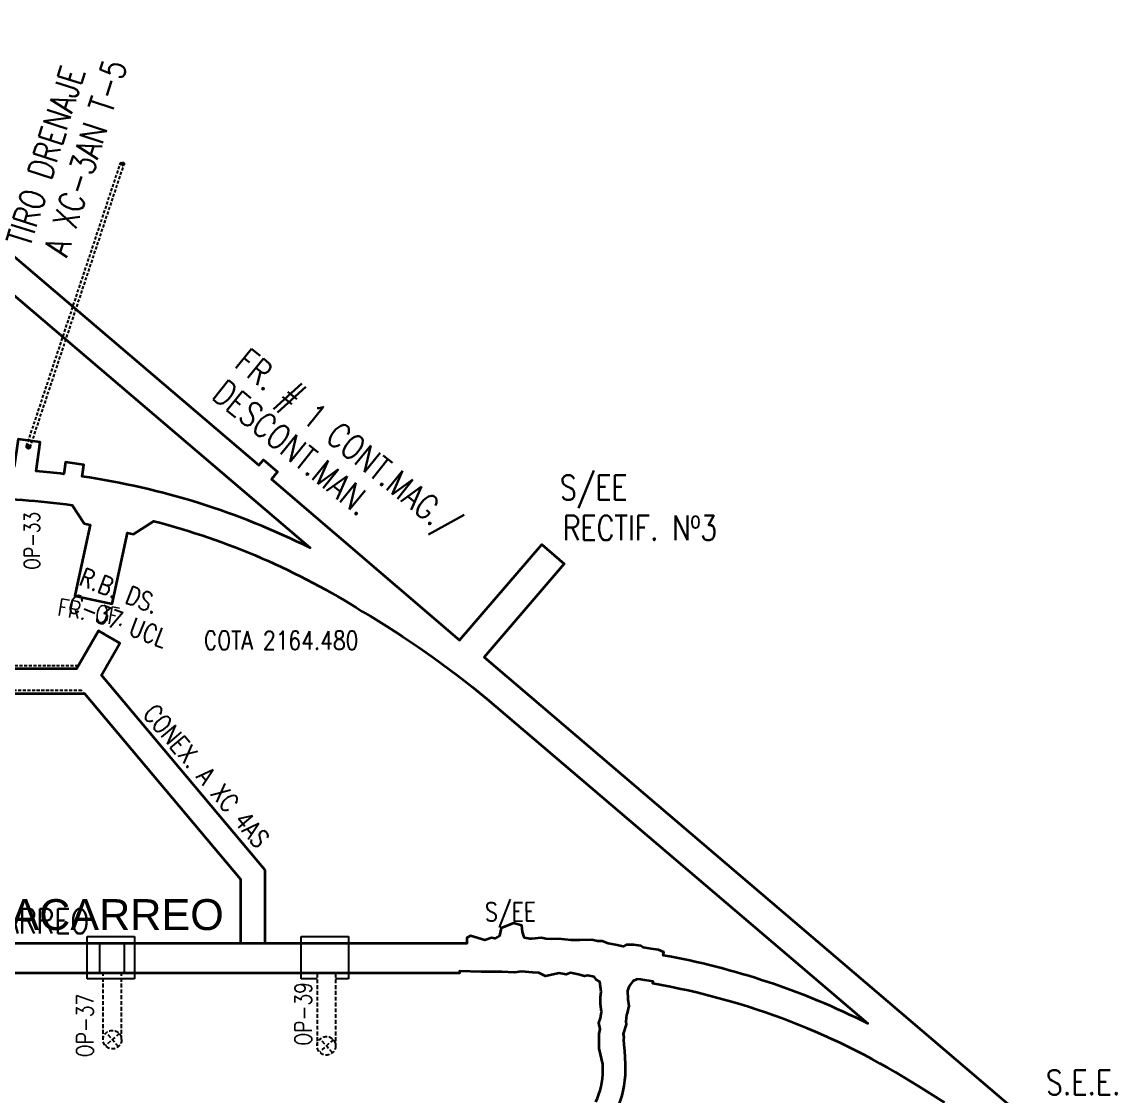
# Model space of a CAD drawing. Header units: millimetres. Extents: x -28 to 1943, y -5245 to 2752.
# Drawn here: x 1508.6 to 1685.8, y -1983.5 to -1809.6 of the extents above; entities that cross this region are included whole.
import ezdxf
from ezdxf.enums import TextEntityAlignment as Align

# ---------------------------------------------------------------- set-up
doc = ezdxf.new("R2010")
doc.units = ezdxf.units.MM
doc.linetypes.add('DASHED', pattern=[0.75, 0.5, -0.25])
doc.linetypes.add('HIDDEN', pattern=[0.375, 0.25, -0.125])
doc.styles.add('ARIAL', font='arial.ttf')
doc.styles.add('ROMANS', font='romans.shx', dxfattribs={"width": 0.8})

msp = doc.modelspace()

# ---------------------------------------------------------------- linework, layer by layer
at = {"color": 252, "linetype": 'DASHED'}
for p, q in [((1524.683, -1832.384), (1525.033, -1832.871)), ((1509.382, -1878.333), (1524.573, -1832.533)), ((1509.952, -1878.522), (1525.143, -1832.722)), ((1524.614, -1832.803), (1525.102, -1832.452))]:
    msp.add_line(p, q, dxfattribs=at)
at = {"color": 7}
for p, q in [((1509.423, -1878.603), (1509.911, -1878.252)), ((1592.731, -1894.233), (1596.376, -1897.356)), ((1592.731, -1894.233), (1596.376, -1897.356)), ((1519.18, -1957.694), (1526.821, -1957.694)), ((1519.18, -1964.518), (1519.18, -1957.694)), ((1526.821, -1957.694), (1526.821, -1964.518)), ((1521.246, -1963.635), (1521.246, -1958.835)), ((1521.246, -1963.635), (1521.246, -1958.835)), ((1521.246, -1963.635), (1521.246, -1958.835)), ((1521.246, -1963.635), (1521.246, -1958.835)), ((1521.246, -1963.635), (1521.246, -1958.835)), ((1525.246, -1963.635), (1525.246, -1958.835)), ((1526.821, -1964.518), (1519.18, -1964.518))]:
    msp.add_line(p, q, dxfattribs=at)
at = {"color": 8, "linetype": 'DASHED'}
for p, q in [((1521.042, -1908.134), (1517.733, -1913.866)), ((1524.433, -1910.261), (1521.042, -1908.134)), ((1521.445, -1915.436), (1524.433, -1910.261)), ((1517.733, -1913.866), (1478.293, -1913.858)), ((1547.988, -1946.918), (1521.445, -1915.436)), ((1518.261, -1917.866), (1463.077, -1917.855)), ((1543.988, -1948.379), (1518.261, -1917.866)), ((1547.988, -1958.797), (1547.988, -1946.918)), ((1543.988, -1958.835), (1543.988, -1948.379))]:
    msp.add_line(p, q, dxfattribs=at)
for p, q in [((1553.82, -1964.518), (1553.82, -1957.694)), ((1553.82, -1957.694), (1561.461, -1957.694)), ((1561.461, -1957.694), (1561.461, -1964.518)), ((1556.386, -1964.518), (1553.82, -1964.518)), ((1556.386, -1963.635), (1556.386, -1963.69)), ((1559.386, -1963.635), (1559.386, -1963.689)), ((1561.461, -1964.518), (1559.386, -1964.518))]:
    msp.add_line(p, q)
at = {"color": 8, "linetype": 'HIDDEN', "ltscale": 2.5}
for p, q in [((1521.746, -1974.382), (1521.746, -1963.635)), ((1521.746, -1974.382), (1521.746, -1963.635)), ((1521.746, -1974.382), (1521.746, -1963.635)), ((1521.746, -1974.382), (1521.746, -1963.635)), ((1521.746, -1974.382), (1521.746, -1963.635)), ((1521.746, -1974.382), (1521.746, -1963.635)), ((1524.746, -1974.382), (1524.746, -1963.635)), ((1524.746, -1974.382), (1524.746, -1963.635)), ((1524.746, -1974.382), (1524.746, -1963.635)), ((1524.746, -1974.382), (1524.746, -1963.635)), ((1524.746, -1974.382), (1524.746, -1963.635)), ((1524.746, -1974.382), (1524.746, -1963.635)), ((1556.386, -1963.69), (1556.386, -1975.382)), ((1559.386, -1963.689), (1559.386, -1975.382)), ((1524.379, -1973.399), (1522.113, -1975.365)), ((1524.229, -1975.515), (1522.263, -1973.249)), ((1559.019, -1974.399), (1556.753, -1976.366)), ((1558.869, -1976.515), (1556.903, -1974.249))]:
    msp.add_line(p, q, dxfattribs=at)
at = {"color": 7, "lineweight": 35}
for points in [[(1416.342, -1809.644, -0.1694517), (1488.508, -1837.86), (1555.261, -1894.793, 0.079438), (1518.383, -1883.228), (1518.642, -1881.328), (1515.67, -1880.914), (1515.409, -1882.83, 0.0091891), (1510.934, -1882.369), (1511.589, -1877.687), (1508.023, -1877.188), (1507.396, -1881.68, 0.0168608), (1500.378, -1881.481), (1495.424, -1881.483, -0.2110599), (1494.294, -1879.596), (1494.292, -1871.055), (1494.292, -1868.17), (1488.092, -1868.171), (1488.094, -1879.599, -0.20979), (1486.968, -1881.487), (1478.293, -1881.49), (1478.142, -1881.932), (1446.998, -1881.926), (1442.315, -1856.632)], [(1416.342, -1809.644, -0.1694517), (1488.508, -1837.86), (1555.261, -1894.793, 0.079438), (1518.383, -1883.228), (1518.642, -1881.328), (1515.67, -1880.914), (1515.409, -1882.83, 0.0091891), (1510.934, -1882.369), (1511.589, -1877.687), (1508.023, -1877.188), (1507.396, -1881.68, 0.0168608), (1500.378, -1881.481), (1495.424, -1881.483, -0.2110599), (1494.294, -1879.596), (1494.292, -1871.055), (1494.292, -1868.17), (1488.092, -1868.171), (1488.094, -1879.599, -0.20979), (1486.968, -1881.487), (1478.293, -1881.49), (1478.142, -1881.932), (1446.998, -1881.926), (1442.315, -1856.632)], [(1500.678, -1886.737, -0.0342681), (1516.741, -1887.842), (1518.684, -1890.848), (1519.661, -1891.058), (1517.569, -1900.786), (1517.171, -1902.531), (1523.223, -1903.834), (1523.631, -1902.089), (1525.723, -1892.36), (1526.701, -1892.57), (1529.978, -1890.452, -0.0786068), (1563.698, -1905.063, -0.0387685), (1583.871, -1919.195), (1645.52, -1971.775, 0.0716491), (1612.409, -1960.742), (1612.506, -1960.206), (1611.611, -1959.845), (1610.441, -1959.69), (1609.135, -1959.475), (1608.783, -1959.178), (1607.664, -1959.045), (1606.407, -1959.056), (1605.896, -1959.28), (1604.69, -1959.047), (1603.496, -1958.846), (1602.504, -1958.433), (1601.745, -1958.446), (1600.844, -1958.212), (1598.921, -1958.286), (1597.5, -1958.285), (1595.467, -1958.081), (1594.287, -1958.111), (1593.417, -1958.09), (1592.696, -1957.886), (1591.119, -1958.09), (1590.823, -1958.061), (1589.967, -1957.891), (1589.852, -1957.608), (1589.613, -1956.925), (1589.494, -1955.927), (1588.193, -1955.551), (1586.165, -1956.315), (1586.131, -1956.547), (1585.879, -1957.598), (1585.169, -1957.999), (1584.599, -1957.898), (1583.507, -1958.255), (1581.202, -1957.558), (1580.614, -1957.903), (1580.614, -1958.796), (1543.988, -1958.835), (1331.735, -1958.834)], [(1500.678, -1886.737, -0.0342681), (1516.741, -1887.842), (1518.684, -1890.848), (1519.661, -1891.058), (1517.569, -1900.786), (1517.171, -1902.531), (1523.223, -1903.834), (1523.631, -1902.089), (1525.723, -1892.36), (1526.701, -1892.57), (1529.978, -1890.452, -0.0786068), (1563.698, -1905.063, -0.0387685), (1583.871, -1919.195), (1645.52, -1971.775, 0.0716491), (1612.409, -1960.742), (1612.506, -1960.206), (1611.611, -1959.845), (1610.441, -1959.69), (1609.135, -1959.475), (1608.783, -1959.178), (1607.664, -1959.045), (1606.407, -1959.056), (1605.896, -1959.28), (1604.69, -1959.047), (1603.496, -1958.846), (1602.504, -1958.433), (1601.745, -1958.446), (1600.844, -1958.212), (1598.921, -1958.286), (1597.5, -1958.285), (1595.467, -1958.081), (1594.287, -1958.111), (1593.417, -1958.09), (1592.696, -1957.886), (1591.119, -1958.09), (1590.823, -1958.061), (1589.967, -1957.891), (1589.852, -1957.608), (1589.613, -1956.925), (1589.494, -1955.927), (1588.193, -1955.551), (1586.165, -1956.315), (1586.131, -1956.547), (1585.879, -1957.598), (1585.169, -1957.999), (1584.599, -1957.898), (1583.507, -1958.255), (1581.202, -1957.558), (1580.614, -1957.903), (1580.614, -1958.796), (1543.988, -1958.835), (1331.735, -1958.834)], [(1601.479, -1984.447, 0.1087018), (1602.647, -1979.34), (1602.651, -1978.339), (1602.034, -1975.813), (1602.019, -1973.417), (1602.199, -1972.695), (1601.992, -1971.68), (1602.226, -1970.926), (1602.394, -1969.89), (1602.268, -1968.655), (1602.241, -1967.44), (1602.366, -1966.659), (1602.157, -1965.008), (1601.602, -1964.708), (1601.231, -1964.229), (1600.155, -1964.015), (1599.679, -1964.112), (1598.688, -1963.838), (1597.42, -1963.58), (1596.711, -1963.835), (1595.577, -1963.613), (1593.341, -1964.131), (1592.263, -1963.58), (1591.323, -1963.508), (1589.432, -1963.334), (1588.356, -1963.523), (1586.258, -1963.391), (1584.449, -1963.428), (1582.938, -1963.408), (1579.407, -1963.277), (1579.407, -1963.635), (1259.882, -1963.635)], [(1601.479, -1984.447, 0.1087018), (1602.647, -1979.34), (1602.651, -1978.339), (1602.034, -1975.813), (1602.019, -1973.417), (1602.199, -1972.695), (1601.992, -1971.68), (1602.226, -1970.926), (1602.394, -1969.89), (1602.268, -1968.655), (1602.241, -1967.44), (1602.366, -1966.659), (1602.157, -1965.008), (1601.602, -1964.708), (1601.231, -1964.229), (1600.155, -1964.015), (1599.679, -1964.112), (1598.688, -1963.838), (1597.42, -1963.58), (1596.711, -1963.835), (1595.577, -1963.613), (1593.341, -1964.131), (1592.263, -1963.58), (1591.323, -1963.508), (1589.432, -1963.334), (1588.356, -1963.523), (1586.258, -1963.391), (1584.449, -1963.428), (1582.938, -1963.408), (1579.407, -1963.277), (1579.407, -1963.635), (1259.882, -1963.635)], [(1657.888, -1984.575), (1653.711, -1981.923, 0.0989495), (1610.712, -1965.317), (1610.774, -1964.96), (1608.753, -1964.643), (1608.156, -1964.577), (1607.49, -1964.914), (1606.888, -1965.735), (1606.6, -1966.426), (1606.674, -1967.817), (1606.858, -1968.93), (1606.569, -1970.099), (1606.472, -1970.353), (1606.352, -1971.442), (1606.38, -1971.954), (1605.925, -1973.455), (1606.015, -1974.016), (1605.949, -1974.333), (1606.028, -1975.233), (1606.157, -1976.215), (1606.252, -1978.295), (1606.247, -1979.363, -0.1051585), (1604.829, -1985.78)], [(1657.888, -1984.575), (1653.711, -1981.923, 0.0989495), (1610.712, -1965.317), (1610.774, -1964.96), (1608.753, -1964.643), (1608.156, -1964.577), (1607.49, -1964.914), (1606.888, -1965.735), (1606.6, -1966.426), (1606.674, -1967.817), (1606.858, -1968.93), (1606.569, -1970.099), (1606.472, -1970.353), (1606.352, -1971.442), (1606.38, -1971.954), (1605.925, -1973.455), (1606.015, -1974.016), (1605.949, -1974.333), (1606.028, -1975.233), (1606.157, -1976.215), (1606.252, -1978.295), (1606.247, -1979.363, -0.1051585), (1604.829, -1985.78)]]:
    msp.add_lwpolyline(points, format="xyb", dxfattribs=at)
at = {"color": 7, "linetype": 'Continuous', "lineweight": 35}
msp.add_lwpolyline([(1491.631, -1834.214), (1546.963, -1881.407), (1547.703, -1880.543), (1549.982, -1882.495), (1549.006, -1883.634), (1579.458, -1909.724), (1592.731, -1894.233), (1596.376, -1897.356), (1583.408, -1912.491), (1678.477, -1993.569)], dxfattribs=at)
msp.add_lwpolyline([(1491.631, -1834.214), (1546.963, -1881.407), (1547.703, -1880.543), (1549.982, -1882.495), (1549.006, -1883.634), (1579.458, -1909.724), (1592.731, -1894.233), (1596.376, -1897.356), (1583.408, -1912.491), (1678.477, -1993.569)], dxfattribs=at)
at = {"color": 254, "lineweight": 35}
for points in [[(1547.988, -1958.835), (1547.988, -1946.957), (1521.481, -1915.373), (1524.468, -1910.2), (1521.004, -1908.2), (1517.444, -1914.366), (1501.025, -1914.363), (1490.704, -1908.405), (1487.265, -1914.361), (1478.643, -1914.359), (1478.643, -1886.735)], [(1463.134, -1918.356), (1518.771, -1918.367), (1543.988, -1948.414), (1543.988, -1958.835)]]:
    msp.add_lwpolyline(points, dxfattribs=at)
at = {"color": 252, "linetype": 'DASHED'}
msp.add_circle((1524.858, -1832.627), 0.3, dxfattribs=at)
at = {"color": 7}
msp.add_circle((1509.667, -1878.427), 0.3, dxfattribs=at)
at = {"color": 8, "linetype": 'HIDDEN', "ltscale": 2.5}
for centre in [(1523.246, -1974.382), (1523.246, -1974.382), (1557.886, -1975.382)]:
    msp.add_circle(centre, 1.5, dxfattribs=at)

# ---------------------------------------------------------------- texts
at = {"color": 7, "linetype": 'Continuous', "style": 'ROMANS', "width": 0.8}
for s, p in [('A XC-3AN T-5', (1515.927, -1847.855)), ('TIRO DRENAJE', (1509.889, -1846.298))]:
    msp.add_text(s, height=4, rotation=72.60209, dxfattribs=at).set_placement(p)
at = {"color": 7, "style": 'ROMANS', "width": 0.8}
for s, height, rotation, p in [('FR. # 1 CONT.MAG./', 4, 321.05146, (1542.831, -1865.353)), ('DESCONT.MAN.', 4, 321.05146, (1539.126, -1870.397)), ('OP-33', 2.5, 90, (1511.5, -1898.322)), ('FR. OF.', 2.75, 350.8073, (1514.298, -1905.694)), ('OP-39', 2.75, 90, (1555.519, -1975.361)), ('OP-37', 2.75, 90, (1520.19, -1977.238)), ('OP-37', 2.75, 90, (1520.19, -1977.238))]:
    msp.add_text(s, height=height, rotation=rotation, dxfattribs=at).set_placement(p)
at = {"color": 7, "linetype": 'Continuous', "style": 'ROMANS', "width": 0.8}
for s, p in [('S/EE', (1595.671, -1887.019)), ('RECTIF. Nº3', (1596.141, -1893.558)), ('S.E.E.', (1674.322, -1983.305))]:
    msp.add_text(s, height=4, dxfattribs=at).set_placement(p)
at = {"color": 254, "style": 'ROMANS', "width": 0.8}
for s, rotation, p in [('R.B. DS.', 338.78147, (1523.828, -1903.111)), ('C-37 UCL', 338.78147, (1523.63, -1907.972)), ('CONEX. A XC 4AS', 310.36022, (1537.333, -1932.686))]:
    msp.add_text(s, height=3, rotation=rotation, dxfattribs=at).set_placement(p, align=Align.CENTER)
at = {"color": 254, "linetype": 'Continuous', "style": 'ROMANS', "width": 0.8}
msp.add_text('COTA 2164.480', height=3, dxfattribs=at).set_placement((1538.064, -1911.249))
at = {"color": 7, "style": 'ARIAL'}
msp.add_text('XC-4AS ACARREO', height=5, dxfattribs=at).set_placement((1479.584, -1956.64))
at = {"color": 254, "style": 'ROMANS', "width": 0.8}
for s, height, rotation, p in [('S/EE', 3, 0.63243, (1583.569, -1955.234)), ('XC-4AS ACARREO', 4, 359.93655, (1480.96, -1957.173))]:
    msp.add_text(s, height=height, rotation=rotation, dxfattribs=at).set_placement(p)

doc.saveas('drawing.dxf')
